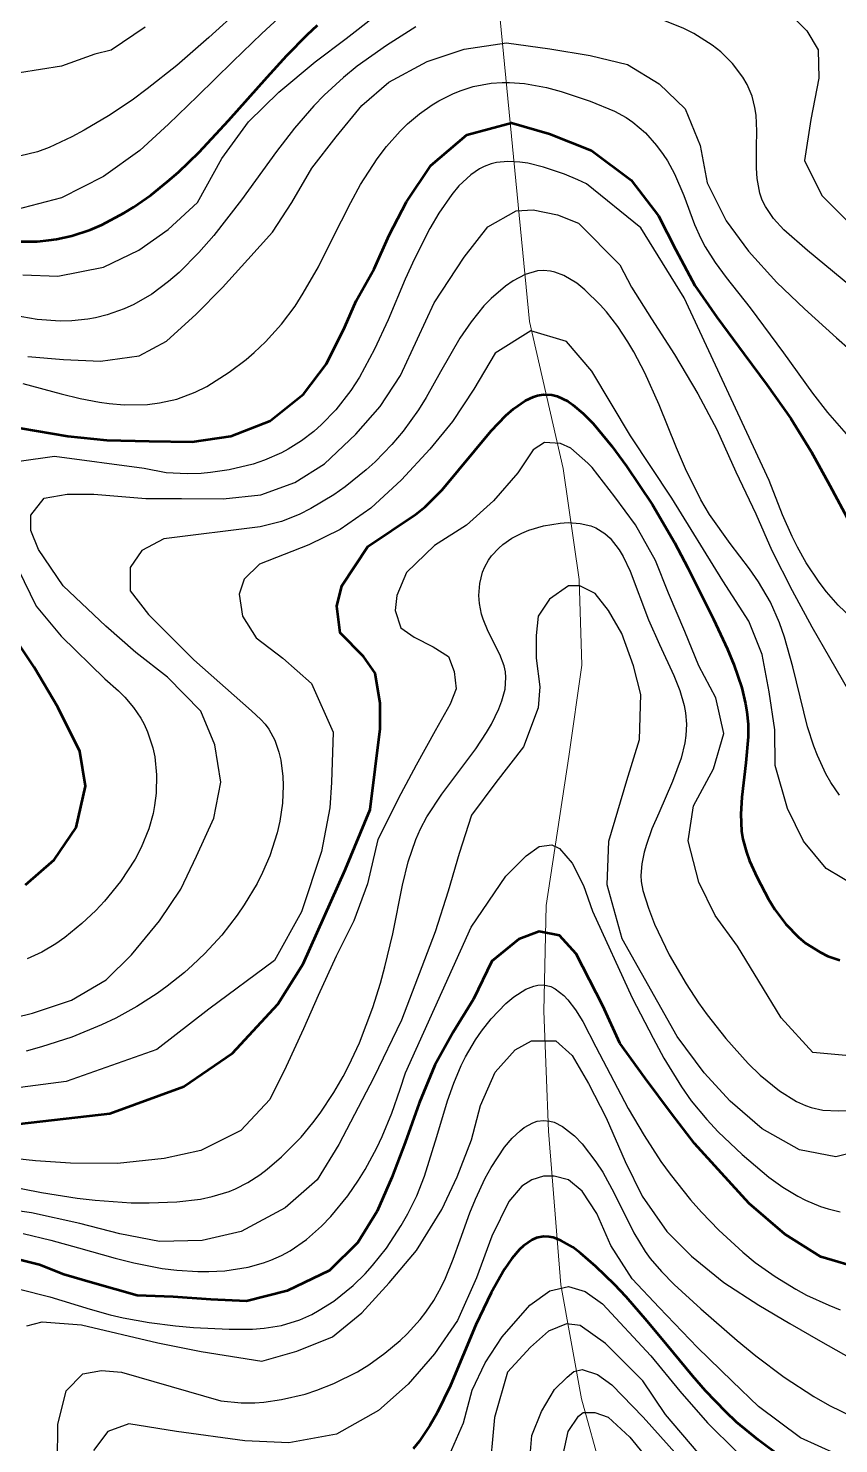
# Model space of a CAD drawing. Header units: metres. Extents: x 545098 to 555652, y 1854398 to 1862642.
# Drawn here: x 552050.9 to 552282.9, y 1858918.3 to 1859323.4 of the extents above; entities that cross this region are included whole.
import ezdxf

# ---------------------------------------------------------------- set-up
doc = ezdxf.new("R2010")
doc.units = ezdxf.units.M
doc.header["$LTSCALE"] = 6.8
for name, color, linetype, lineweight in [('1', 7, 'Continuous', 25), ('2', 7, 'Continuous', 53), ('34', 7, 'Continuous', 13), ('51', 7, 'Continuous', 13), ('53', 7, 'Continuous', 13)]:
    doc.layers.add(name, color=color, linetype=linetype, lineweight=lineweight)

msp = doc.modelspace()

# ---------------------------------------------------------------- linework, layer by layer
at = {"layer": '1'}
for points in [[(552120.69, 1859337.3), (552102.64, 1859320.76), (552093.41, 1859312.74), (552084.99, 1859306.06), (552080.64, 1859302.89), (552073.94, 1859298.39), (552066.98, 1859294.25), (552063.41, 1859292.33), (552056.92, 1859289.3), (552053.58, 1859288.09), (552048.41, 1859286.83)], [(552127.25, 1859330.59), (552117.8, 1859321.92), (552109.44, 1859313.91), (552099.4, 1859303.98), (552091.04, 1859295.97), (552082.85, 1859288.42), (552072.49, 1859281.02), (552060.47, 1859274.93), (552047.26, 1859271.48)], [(552059.37, 1859252.46), (552072.47, 1859255.05), (552082.6, 1859259.94), (552091, 1859265.81), (552099.38, 1859273.6), (552106.31, 1859286.16), (552113.93, 1859296.65), (552122.65, 1859305.13), (552133.07, 1859313.82), (552141.91, 1859320.49), (552150.14, 1859326.87)], [(552296.01, 1859241.57), (552273.96, 1859259.8), (552267.17, 1859265.75), (552264.23, 1859268.96), (552261.88, 1859272.42), (552261, 1859274.26), (552260.32, 1859276.24), (552259.55, 1859280.43), (552259.36, 1859283.36), (552259.39, 1859289.4), (552259.45, 1859293.99), (552259.22, 1859298.52), (552258.91, 1859300.73), (552258.11, 1859303.95), (552256.68, 1859307.32), (552255.45, 1859309.44), (552252.48, 1859313.33), (552249.13, 1859316.64), (552246.69, 1859318.59), (552241.38, 1859321.93), (552238.55, 1859323.35), (552232.59, 1859325.75)], [(552269.92, 1859326.53), (552273.74, 1859322.71), (552277.01, 1859317.25), (552277.16, 1859309.13), (552274.85, 1859297.36), (552273.09, 1859285.55), (552278.08, 1859275.54), (552285.55, 1859267.98)], [(552161.87, 1859323.85), (552153.41, 1859318.54), (552145.1, 1859312.54), (552141.17, 1859309.35), (552135.61, 1859304.26), (552132.68, 1859301.23), (552127.17, 1859294.85), (552121.98, 1859288.15), (552111.92, 1859274.32), (552104.04, 1859264.13), (552099.79, 1859259.26), (552094.11, 1859253.55), (552091.07, 1859250.92), (552086.26, 1859247.35), (552081.12, 1859244.35), (552078.41, 1859243.1), (552073.55, 1859241.38), (552070.2, 1859240.54), (552067.94, 1859240.13), (552063.41, 1859239.65), (552060.08, 1859239.59), (552053.47, 1859240.08), (552046.88, 1859241.18)], [(552084.41, 1859323.71), (552074.7, 1859317.15), (552070, 1859316.03), (552060.44, 1859312.6), (552048.44, 1859310.69)], [(552050.82, 1859229.52), (552061.03, 1859228.63), (552071.6, 1859228.1), (552082.7, 1859229.69), (552090.53, 1859233.87), (552099.03, 1859241.57), (552106.56, 1859249.26), (552113.74, 1859257.23), (552120.82, 1859265.08), (552126.32, 1859273.59), (552132.09, 1859283.43), (552139.04, 1859292.33), (552146.42, 1859301.29), (552154.17, 1859308.04), (552165.05, 1859313.89), (552175.66, 1859317.45), (552187.79, 1859319.27), (552200.23, 1859317.58), (552211.73, 1859315.67), (552222.47, 1859313.02), (552231.53, 1859307.48), (552238.95, 1859300.34), (552243.24, 1859289.92), (552245.21, 1859279.22), (552250.63, 1859268.29), (552257.06, 1859259.64), (552265.15, 1859250.65), (552273.05, 1859243.14), (552282.23, 1859234.83), (552290.05, 1859227.96)], [(552049.35, 1859221.71), (552060.32, 1859218.82), (552065.76, 1859217.47), (552071.28, 1859216.38), (552074.09, 1859215.99), (552078.41, 1859215.64), (552085.1, 1859215.77), (552088.46, 1859216.19), (552093.41, 1859217.3), (552098.68, 1859219.26), (552102.03, 1859220.94), (552108.41, 1859224.95), (552113.26, 1859228.62), (552115.56, 1859230.58), (552118.87, 1859233.69), (552123.41, 1859238.7), (552127.3, 1859243.92), (552129.65, 1859247.58), (552133.95, 1859255.19), (552137.93, 1859263.05), (552143.23, 1859273.55), (552146.06, 1859278.68), (552150.77, 1859286.06), (552153.41, 1859289.55), (552157.34, 1859294), (552159.46, 1859296.07), (552162.86, 1859298.95), (552166.5, 1859301.52), (552168.41, 1859302.67), (552172.65, 1859304.78), (552174.85, 1859305.65), (552178.23, 1859306.72), (552183.41, 1859307.7), (552186.57, 1859307.92), (552188.69, 1859307.92), (552192.93, 1859307.6), (552199.27, 1859306.45), (552203.46, 1859305.33), (552211.72, 1859302.57), (552218.74, 1859299.68), (552222.02, 1859297.87), (552223.96, 1859296.55), (552227.56, 1859293.47), (552230.77, 1859289.91), (552232.68, 1859287.32), (552233.84, 1859285.52), (552235.91, 1859281.76), (552238.54, 1859275.56), (552241.64, 1859267.24), (552243.41, 1859263.24), (552244.65, 1859260.9), (552247.5, 1859256.4), (552250.69, 1859252.06), (552257.57, 1859243.41), (552267.03, 1859230.56), (552275.39, 1859219.02), (552279.67, 1859213.49), (552286.37, 1859205.82)], [(552286.4, 1859154.76), (552282.69, 1859158.34), (552279.34, 1859162.17), (552277.29, 1859164.85), (552273.58, 1859170.47), (552271.1, 1859174.89), (552269.56, 1859177.93), (552266.74, 1859184.2), (552262.96, 1859193.98), (552238.64, 1859246.27), (552226.21, 1859266.28), (552210.66, 1859278.88), (552208.22, 1859280.09), (552204.42, 1859281.71), (552198.41, 1859283.71), (552193.88, 1859284.78), (552191.6, 1859285.12), (552188.22, 1859285.31), (552184.97, 1859285), (552183.41, 1859284.63), (552181.36, 1859283.86)], [(552181.36, 1859283.86), (552180.06, 1859283.19), (552177.59, 1859281.52), (552174.2, 1859278.33), (552172.13, 1859275.87), (552168.41, 1859270.46), (552165.87, 1859266.16), (552161.44, 1859257.43), (552158.82, 1859251.58), (552153.9, 1859239.99), (552150.06, 1859231.57), (552145.7, 1859223.54), (552143.22, 1859219.71), (552138.97, 1859214.26), (552134.88, 1859210.03), (552132.66, 1859208.06), (552129.12, 1859205.34), (552125.36, 1859202.95), (552123.41, 1859201.9), (552118.59, 1859199.8), (552115.26, 1859198.69), (552108.41, 1859197.05), (552103.07, 1859196.24), (552100.39, 1859196), (552096.37, 1859195.86), (552090.39, 1859196.23), (552084.1, 1859197.41), (552058.45, 1859200.86), (552048.36, 1859199.42)], [(552094.61, 1859077.01), (552099.13, 1859086.48), (552104.02, 1859097.39), (552106.08, 1859107.62), (552104.33, 1859118.35), (552100.36, 1859127.96), (552090.78, 1859137.72), (552081.76, 1859144.77), (552073.1, 1859152.29), (552060.96, 1859163.85), (552053.87, 1859174.22), (552051.69, 1859179.68), (552051.69, 1859184.05), (552055.51, 1859188.96), (552062.05, 1859190.05), (552069.69, 1859190.05), (552084.6, 1859188.81), (552094.79, 1859188.88), (552106.72, 1859188.74), (552117.53, 1859189.86), (552127.18, 1859193.41), (552135.75, 1859198.76), (552144.69, 1859207.26), (552151.65, 1859215.21), (552157.43, 1859224.08), (552162.37, 1859234.56), (552167.12, 1859244.8), (552175.67, 1859257.9), (552182.42, 1859266.56), (552190.53, 1859271.15), (552195.4, 1859271.42), (552202.43, 1859270.07), (552208.37, 1859267.64), (552220.26, 1859255.74), (552223.56, 1859249.29), (552229.29, 1859240.23), (552235.91, 1859230.09), (552242.56, 1859218.78), (552248, 1859208.61), (552253.46, 1859196.51), (552259.13, 1859184.43), (552263.75, 1859173.95), (552269.56, 1859162.53), (552275.14, 1859152.06), (552280.19, 1859143.34), (552285.64, 1859133.92)], [(552049.34, 1859252.84), (552059.37, 1859252.46)], [(552283.09, 1859103.93), (552280.62, 1859107.53), (552279.19, 1859110.03), (552276.77, 1859115.26), (552275.74, 1859117.96), (552273.97, 1859123.51), (552269.74, 1859140.69), (552267.4, 1859149.16), (552265.97, 1859153.27), (552263.35, 1859159.19), (552259.91, 1859165), (552257.32, 1859168.72), (552251.83, 1859175.99), (552245.92, 1859184.26), (552243.38, 1859188.5), (552239, 1859197.31), (552236.42, 1859203.36), (552231.46, 1859215.63), (552227.39, 1859224.79), (552224.26, 1859230.77), (552222.52, 1859233.71), (552219.65, 1859238.02), (552216.4, 1859242.22), (552214.62, 1859244.26), (552210.25, 1859248.58), (552207.89, 1859250.46), (552204.2, 1859252.67), (552201.65, 1859253.63), (552200.36, 1859253.92), (552198.41, 1859254.1), (552196.65, 1859253.97), (552193.14, 1859252.97), (552189.71, 1859251.18)], [(552189.71, 1859251.18), (552187.51, 1859249.65), (552183.41, 1859246.09), (552181.35, 1859243.94), (552177.68, 1859239.45), (552174.48, 1859234.75), (552168.91, 1859225.05), (552164.83, 1859217.79), (552162.64, 1859214.26), (552158.22, 1859208.13), (552154.94, 1859204.25), (552150.19, 1859199.36), (552147.66, 1859197.05), (552141.61, 1859192.17), (552138.41, 1859189.92), (552131.84, 1859185.94), (552128.47, 1859184.26), (552123.41, 1859182.27), (552117.3, 1859180.77), (552089.7, 1859177.29), (552083.45, 1859173.93), (552080.08, 1859169.12), (552080.08, 1859162.38), (552085.37, 1859155.65), (552098.35, 1859142.66), (552114.82, 1859128.08), (552117.53, 1859125.59), (552118.69, 1859124.26), (552119.76, 1859122.78), (552121.47, 1859119.63), (552122.65, 1859116.28), (552123.18, 1859113.97), (552123.77, 1859109.26), (552123.87, 1859106.7), (552123.66, 1859101.59), (552122.93, 1859096.53), (552122.17, 1859093.18), (552120.06, 1859086.6), (552117.99, 1859081.77), (552116.4, 1859078.62), (552112.76, 1859072.51), (552110.72, 1859069.56), (552106.29, 1859063.89), (552101.42, 1859058.59), (552097.98, 1859055.28), (552095.61, 1859053.18), (552090.73, 1859049.26), (552087.87, 1859047.19), (552082.01, 1859043.43), (552075.98, 1859040.13), (552071.86, 1859038.16), (552063.41, 1859034.7), (552054.75, 1859031.86), (552050.34, 1859030.67)], [(552288.29, 1859077.57), (552279.26, 1859082.9), (552272.81, 1859090.8), (552268.23, 1859100.11), (552264.67, 1859112.45), (552264.6, 1859122.64), (552262.94, 1859133.49), (552260.98, 1859144.19), (552257.12, 1859153.7), (552249.69, 1859165.24), (552235.13, 1859188.93), (552223.24, 1859206.78), (552212.24, 1859225.24), (552204.97, 1859233.79), (552194.72, 1859236.83), (552184.56, 1859230.42), (552178.42, 1859220.11), (552172.37, 1859210.89), (552165.82, 1859203), (552157.79, 1859194.17), (552149.01, 1859186.11), (552140.21, 1859179.99), (552131.21, 1859175.55), (552117.09, 1859170.08), (552112.77, 1859165.75), (552111.33, 1859161.42), (552112.29, 1859155.17), (552116.13, 1859148.92), (552123.82, 1859143.15), (552132, 1859135.93), (552138.23, 1859121.99), (552137.75, 1859107.56), (552137.27, 1859100.34), (552134.87, 1859087.84), (552129.1, 1859070.52), (552121.41, 1859056.57), (552102.63, 1859042.63), (552087.72, 1859031.09), (552061.77, 1859021.95), (552035.37, 1859018.52)], [(552287.05, 1859029.23), (552275.44, 1859030.26), (552266.38, 1859040.2), (552260.04, 1859050.69), (552253.87, 1859060.67), (552247.53, 1859069.44), (552242.81, 1859079.06), (552239.75, 1859090.81), (552241.3, 1859100.88), (552247.08, 1859111.46), (552250.02, 1859121.59), (552247.69, 1859131.82), (552242.8, 1859140.99), (552238.8, 1859150.8), (552234.13, 1859161.71), (552230.4, 1859171.13), (552224.74, 1859181.27), (552218.81, 1859189.34), (552212.31, 1859197.67), (552211.07, 1859198.94), (552206.21, 1859203.27), (552203.24, 1859204.62), (552198.64, 1859204.89), (552195.4, 1859202.72), (552191.07, 1859196.23), (552184.07, 1859188.18), (552176.34, 1859181.21), (552167.19, 1859175.36), (552159.18, 1859167.67), (552156.45, 1859161.12), (552155.9, 1859156.75), (552157.54, 1859151.84), (552161.36, 1859149.11), (552166.81, 1859146.38), (552171.18, 1859143.65), (552172.82, 1859139.28), (552173.36, 1859134.37), (552171.72, 1859130), (552167.36, 1859122.36), (552161.9, 1859112.53), (552157.54, 1859104.34), (552150.99, 1859091.24), (552147.98, 1859078.54), (552144.13, 1859067.98), (552139.05, 1859057.8), (552133.89, 1859046.54), (552129.7, 1859037), (552124.79, 1859026.31), (552120.06, 1859016.82), (552111.81, 1859007.97), (552100.28, 1859002.25), (552089.83, 1858999.89), (552076.48, 1858998.46), (552063.05, 1858998.63), (552052.99, 1858999.22), (552040.48, 1859000.58)], [(552151.74, 1859050.11), (552153.02, 1859054.8), (552155.23, 1859064.26), (552158.01, 1859078.12), (552159.67, 1859084.82), (552161.83, 1859091.21), (552163.17, 1859094.26), (552165, 1859097.68), (552169.31, 1859104.2), (552178.99, 1859117.16), (552182.04, 1859121.82), (552183.46, 1859124.26), (552185.61, 1859128.65), (552186.47, 1859130.9), (552187.37, 1859134.29), (552187.65, 1859137.63), (552187.52, 1859139.26), (552187.16, 1859140.94), (552185.93, 1859144.22), (552182.56, 1859150.79), (552181.1, 1859154.26), (552180.65, 1859155.74), (552180.08, 1859158.77), (552179.92, 1859161.08), (552180.15, 1859164.49), (552180.95, 1859167.74), (552181.58, 1859169.26), (552182.67, 1859171.22), (552183.55, 1859172.44), (552185.61, 1859174.65), (552186.78, 1859175.65), (552189.36, 1859177.44), (552192.2, 1859178.93), (552194.2, 1859179.77), (552198.41, 1859181.04), (552203.14, 1859181.82), (552205.48, 1859181.93), (552208.86, 1859181.71), (552211.98, 1859180.97), (552213.41, 1859180.4), (552215.98, 1859178.81), (552217.48, 1859177.46), (552220.07, 1859174.17), (552221.19, 1859172.27), (552223.17, 1859168.08), (552228.41, 1859154.13), (552231.55, 1859147.06), (552235.69, 1859138.18), (552237.39, 1859133.88), (552238.64, 1859129.61), (552239.04, 1859127.48), (552239.31, 1859124.26), (552239.15, 1859121.03), (552238.82, 1859118.86), (552237.74, 1859114.49), (552235.3, 1859107.83), (552231.36, 1859098.82), (552229.43, 1859094.26), (552227.82, 1859089.82), (552227.17, 1859087.59), (552226.5, 1859084.25), (552226.29, 1859080.92), (552226.38, 1859079.26), (552226.82, 1859076.67), (552228.41, 1859071.55), (552230.2, 1859067.01), (552234.34, 1859058.24), (552239.18, 1859049.88), (552242.75, 1859044.51), (552245.26, 1859041.02), (552250.59, 1859034.26), (552256.97, 1859027.11), (552260.41, 1859023.79), (552265.95, 1859019.26), (552270.8, 1859016.22), (552273.41, 1859015.06), (552275.01, 1859014.52), (552278.31, 1859013.79), (552282.83, 1859013.53), (552285.09, 1859013.71)], [(552044.51, 1859175.85), (552053.16, 1859158.06), (552060.37, 1859149.4), (552072.85, 1859137.25), (552076.75, 1859133.77), (552078.56, 1859131.94), (552081.03, 1859129.04), (552083.17, 1859125.92), (552084.08, 1859124.26), (552085.09, 1859122.07), (552086.58, 1859117.43), (552087.12, 1859114.89), (552087.66, 1859109.7), (552087.54, 1859104.47), (552087.11, 1859101.01), (552086.66, 1859098.72), (552085.42, 1859094.26), (552083.26, 1859088.98), (552081.5, 1859085.61), (552077.36, 1859079.26), (552072.78, 1859073.59), (552070.29, 1859070.93), (552066.31, 1859067.15), (552061.42, 1859063.2), (552058.84, 1859061.41), (552054.8, 1859059.02), (552050.58, 1859057.04)], [(552293.24, 1859003.16), (552282.08, 1859000.39), (552271.62, 1859002.43), (552260.99, 1859008.43), (552251.85, 1859016.33), (552244.4, 1859024.44), (552236.67, 1859034.88), (552220.91, 1859062.83), (552216.58, 1859078.22), (552217.07, 1859090.72), (552222.28, 1859108.12), (552225.88, 1859119.84), (552226.28, 1859132.73), (552224.1, 1859140.92), (552220.83, 1859150.2), (552217.01, 1859156.75), (552213.19, 1859161.67), (552208.83, 1859163.85), (552205.55, 1859163.85), (552200.1, 1859160.03), (552196.82, 1859155.12), (552196.28, 1859149.66), (552196.28, 1859143.11), (552197.37, 1859134.92), (552196.82, 1859128.95), (552192.71, 1859117.8), (552184.73, 1859107.58), (552177.82, 1859098.24), (552174.23, 1859087.26), (552171.15, 1859076.46), (552167.43, 1859064.82), (552157.74, 1859039.56), (552149.81, 1859023.16), (552139.79, 1859003.92), (552133.62, 1858993.82), (552124.5, 1858985.82), (552111.91, 1858979), (552100.73, 1858976.44), (552088.5, 1858976.22), (552077.17, 1858978.37), (552065.73, 1858981.37), (552051.82, 1858984.39), (552040.23, 1858985.97)], [(552147.35, 1858996.76), (552150.72, 1859003.02), (552152.24, 1859006.24), (552154.99, 1859012.87), (552157.41, 1859019.74), (552158.9, 1859024.47), (552177.65, 1859066.19), (552187.6, 1859080.73), (552193.41, 1859086.55), (552197.11, 1859089.19), (552200.82, 1859089.72), (552202.93, 1859088.66), (552206.63, 1859084.43), (552209.8, 1859078.08), (552212.45, 1859070.68), (552223.8, 1859045.9), (552229.76, 1859034.35), (552232.83, 1859028.65), (552237.85, 1859020.4), (552240.64, 1859016.48), (552245.13, 1859011.05), (552248.36, 1859007.61), (552255.21, 1859001.05), (552262.86, 1858994.59), (552266.91, 1858991.69), (552271.18, 1858989.12), (552273.41, 1858987.98), (552277.69, 1858986.2), (552279.89, 1858985.49), (552283.26, 1858984.7)], [(552042.28, 1859039.12), (552052.18, 1859041.52), (552063.31, 1859045.25), (552073.22, 1859051.09), (552080.5, 1859058.21), (552088.53, 1859068), (552094.61, 1859077.01)], [(552044.5, 1858992.18), (552054.72, 1858990.21), (552064.95, 1858988.61), (552070.08, 1858988.01), (552080.39, 1858987.29), (552085.58, 1858987.22), (552093.41, 1858987.55), (552100.21, 1858988.34), (552103.55, 1858989.01), (552108.41, 1858990.51), (552110.25, 1858991.28), (552113.79, 1858993.11), (552117.16, 1858995.28), (552119.32, 1858996.89), (552123.41, 1859000.38), (552128.99, 1859006.06), (552132.38, 1859010.12), (552134.49, 1859012.94), (552138.4, 1859018.82), (552141.05, 1859023.43), (552142.7, 1859026.59), (552145.71, 1859033.07), (552149.57, 1859043.18), (552151.74, 1859050.11)], [(552134.23, 1858956.48), (552138.41, 1858959.13), (552143.96, 1858963.6), (552147.34, 1858966.93), (552149.46, 1858969.28), (552153.41, 1858974.25), (552157.7, 1858980.72), (552159.6, 1858984.08), (552162.12, 1858989.26), (552164.32, 1858994.84), (552167.86, 1859006.24), (552170.93, 1859016.45), (552172.73, 1859021.53), (552174.87, 1859026.55), (552176.1, 1859029.04), (552178.96, 1859033.93), (552180.61, 1859036.34), (552183.41, 1859039.9), (552187.63, 1859044.27), (552189.89, 1859046.17), (552193.36, 1859048.38), (552195.65, 1859049.28), (552196.77, 1859049.53), (552198.41, 1859049.61), (552200.44, 1859049.16), (552201.73, 1859048.53), (552204.18, 1859046.62), (552205.33, 1859045.38), (552207.53, 1859042.45), (552209.6, 1859039.1), (552213.41, 1859031.87), (552222.64, 1859014.24), (552227.16, 1859006.48), (552231.99, 1858999.09), (552234.61, 1858995.45), (552240.42, 1858988.15), (552243.57, 1858984.58), (552248.54, 1858979.39), (552255.41, 1858973.1), (552259.01, 1858970.18), (552264.65, 1858966.12), (552270.57, 1858962.49), (552273.64, 1858960.84), (552280, 1858957.92), (552283.3, 1858956.65)], [(552154.23, 1858964.33), (552162.01, 1858973.56), (552169.27, 1858985.31), (552173.71, 1858994.67), (552177.77, 1859005.27), (552180.32, 1859015.15), (552184.52, 1859024.69), (552190.24, 1859031), (552195, 1859033.65), (552201.87, 1859033.65), (552206.63, 1859029.41), (552211.25, 1859021.43), (552216.33, 1859011.53), (552221.74, 1858999.08), (552226.61, 1858989.15), (552233.66, 1858979.06), (552240.76, 1858971.98), (552249.97, 1858964.41), (552260.01, 1858957.91), (552268.93, 1858952.67), (552277.62, 1858947.61), (552286.39, 1858942.67)], [(552059.2, 1858902.44), (552059.37, 1858923.84), (552061.77, 1858933.46), (552066.58, 1858938.27), (552071.87, 1858939.23), (552077.64, 1858938.75), (552106.07, 1858930.59), (552111.89, 1858930), (552115.75, 1858930.03), (552118.32, 1858930.21), (552123.41, 1858930.93), (552130.17, 1858932.52), (552133.49, 1858933.58), (552138.41, 1858935.52), (552145.12, 1858938.92), (552148.36, 1858940.9), (552153, 1858944.19), (552157.33, 1858947.82), (552159.34, 1858949.75), (552163.05, 1858953.83), (552164.72, 1858955.96), (552166.98, 1858959.26), (552169.12, 1858963.09), (552170.38, 1858965.71), (552172.58, 1858971.11), (552174.58, 1858976.7), (552177.34, 1858984.4), (552178.92, 1858988.34), (552181.73, 1858994.34), (552183.41, 1858997.37), (552187.24, 1859003.13), (552189.39, 1859005.71), (552191.68, 1859007.9), (552192.86, 1859008.8), (552195.29, 1859010.17), (552196.53, 1859010.59), (552198.41, 1859010.85), (552200.21, 1859010.65), (552201.41, 1859010.29), (552203.79, 1859009.11), (552207.26, 1859006.39), (552209.46, 1859004.12), (552213.41, 1858999), (552215.34, 1858995.98), (552218.61, 1858990.02), (552224.25, 1858978.62), (552227.48, 1858973.33), (552228.93, 1858971.35), (552232.17, 1858967.55)], [(552049.44, 1858978.48), (552057.4, 1858976.54), (552065.3, 1858974.32), (552075.85, 1858971.37), (552081.17, 1858970.06), (552089.28, 1858968.49), (552093.41, 1858967.96), (552099.51, 1858967.56), (552102.58, 1858967.56), (552107.16, 1858967.81), (552113.9, 1858968.87), (552118.24, 1858970.07), (552120.34, 1858970.83), (552123.41, 1858972.2), (552125.89, 1858973.55), (552130.58, 1858976.78), (552134.9, 1858980.56), (552137.57, 1858983.33), (552142.41, 1858989.26), (552145.48, 1858993.71), (552147.35, 1858996.76)], [(552282.05, 1858915.36), (552271.91, 1858920.02), (552259.95, 1858928.98), (552252.4, 1858936.21), (552242.5, 1858945.85), (552231.53, 1858957.29), (552223.75, 1858965.46), (552217.63, 1858975.03), (552213.62, 1858984.16), (552209.49, 1858990.56), (552205.57, 1858993.86), (552201.45, 1858994.89), (552198.35, 1858994.89), (552195.05, 1858993.86), (552192.17, 1858992), (552188.46, 1858987.67), (552183.56, 1858977.71), (552179.22, 1858965.78), (552173.74, 1858953.61), (552167.19, 1858943.99), (552159.66, 1858935.32), (552151.12, 1858927.82), (552139.16, 1858921.08), (552125.51, 1858918.54), (552112.96, 1858919.15), (552093.33, 1858921.78), (552079.69, 1858923.96), (552073.69, 1858921.78), (552069.6, 1858916.32)], [(552232.17, 1858967.55), (552235.74, 1858963.91), (552243.41, 1858956.93), (552253.85, 1858947.85), (552259.13, 1858943.5), (552267.26, 1858937.34), (552275.78, 1858931.77), (552280.23, 1858929.26), (552286.73, 1858926.13)], [(552048.41, 1858962.55), (552057.13, 1858960.32), (552068.61, 1858956.83), (552074.38, 1858955.23), (552078.07, 1858954.36), (552085.55, 1858952.97), (552093.11, 1858952), (552098.19, 1858951.56), (552108.41, 1858951.09), (552115.15, 1858951.12), (552118.48, 1858951.35), (552123.41, 1858952.15), (552128.67, 1858953.8), (552132.05, 1858955.31), (552134.23, 1858956.48)], [(552050.52, 1858952.07), (552054.88, 1858953.17), (552066.19, 1858952.31), (552088, 1858947.15), (552100.44, 1858944.7), (552117.77, 1858941.89), (552127.84, 1858944.75), (552137.97, 1858948.89), (552146.37, 1858955.73), (552154.23, 1858964.33)], [(552168.84, 1858908.97), (552175.46, 1858924.31), (552177.94, 1858933.6), (552181.65, 1858941.44), (552186.6, 1858948.87), (552194.44, 1858957.95), (552200.21, 1858962.08), (552205.57, 1858963.32), (552210.32, 1858961.87), (552215.27, 1858958.36), (552229.07, 1858943.47), (552237.41, 1858933.32), (552245.29, 1858924.29), (552253.61, 1858916.08)], [(552242.69, 1858915.71), (552233.27, 1858926.62), (552226.82, 1858936.28), (552216.09, 1858947.01), (552208.87, 1858952.17), (552204.95, 1858952.58), (552199.8, 1858950.52), (552194.64, 1858945.98), (552188.04, 1858938.76), (552184.33, 1858925.76), (552182.71, 1858908.08)], [(552194.22, 1858910.32), (552195.04, 1858920.69), (552197.77, 1858927.51), (552201.58, 1858933.79), (552205.13, 1858937.33), (552207.04, 1858938.97), (552209.49, 1858939.52), (552213.85, 1858938.15), (552217.94, 1858935.15), (552226.94, 1858925.87), (552255.82, 1858893.67)], [(552204.05, 1858915.22), (552205.41, 1858921.77), (552208.41, 1858926.14), (552209.78, 1858927.23), (552213.05, 1858927.23), (552216.87, 1858925.87), (552223.14, 1858920.14), (552230.77, 1858910.86)]]:
    msp.add_lwpolyline(points, dxfattribs=at)
at = {"layer": '2'}
for points in [[(552048.41, 1859262.42), (552053.45, 1859262.42), (552056.81, 1859262.73), (552059.03, 1859263.06), (552063.41, 1859264.03), (552068.61, 1859265.75), (552071.97, 1859267.17), (552078.41, 1859270.57), (552081.02, 1859272.19), (552086.04, 1859275.7), (552090.82, 1859279.53), (552093.89, 1859282.23), (552099.8, 1859287.93), (552108.28, 1859297), (552119.33, 1859309.47), (552124.95, 1859315.6), (552130.75, 1859321.51), (552133.75, 1859324.34)], [(552039.7, 1859210.48), (552062.22, 1859206.66), (552073.41, 1859205.57), (552085.58, 1859205.24), (552097.84, 1859205.04), (552108.91, 1859206.72), (552120.17, 1859211.11), (552129.75, 1859218.73), (552136.31, 1859227.38), (552141.55, 1859238.01), (552144.82, 1859245.39), (552149.92, 1859254.6), (552154.2, 1859264.25), (552159.15, 1859273.77), (552166.13, 1859284.18), (552176.43, 1859292.97), (552189.21, 1859296.36), (552200.12, 1859293.2), (552212.08, 1859288.45), (552223.43, 1859279.97), (552231.34, 1859269.78), (552236.3, 1859259.98), (552241.74, 1859249.81), (552248.02, 1859240.71), (552255.86, 1859230.19), (552262.44, 1859221.23), (552269.19, 1859211.76), (552274.97, 1859202.27), (552280.36, 1859192.52), (552285.94, 1859182.05)], [(552048.41, 1859009.89), (552074.3, 1859012.81), (552095.45, 1859020.5), (552109.39, 1859030.12), (552122.37, 1859044.07), (552129.58, 1859055.61), (552141.6, 1859082.55), (552148.81, 1859099.86), (552151.69, 1859122.95), (552151.69, 1859130.16), (552150.25, 1859138.82), (552146.89, 1859143.63), (552140.16, 1859150.36), (552139.2, 1859158.06), (552140.64, 1859163.83), (552148.16, 1859175.06), (552161.8, 1859184.26), (552164.48, 1859186.47), (552169.36, 1859191.34), (552183.41, 1859208.22), (552187.59, 1859212.55), (552189.8, 1859214.49), (552193.2, 1859216.87), (552195.51, 1859217.97), (552196.67, 1859218.33), (552198.41, 1859218.62), (552200.73, 1859218.49), (552202.27, 1859218.09), (552205.31, 1859216.65), (552206.81, 1859215.65), (552209.74, 1859213.2), (552212.59, 1859210.29), (552217.93, 1859203.78), (552222.18, 1859198.06), (552229.58, 1859187), (552235.89, 1859176.22), (552239.71, 1859169.04), (552247.03, 1859154.26), (552251.03, 1859145.72), (552252.87, 1859141.33), (552255.15, 1859134.61), (552256.23, 1859130.05), (552256.6, 1859127.75), (552256.93, 1859124.26), (552256.95, 1859120.59), (552256.3, 1859113.2), (552255.1, 1859103.34), (552254.83, 1859098.47), (552255.08, 1859093.67), (552255.46, 1859091.3), (552256.47, 1859087.59), (552257.37, 1859085.16), (552259.51, 1859080.36), (552262.78, 1859074.15), (552264.62, 1859071.19), (552267.73, 1859067.02), (552271.36, 1859063.27), (552273.41, 1859061.6), (552277.56, 1859058.95), (552279.79, 1859057.88), (552283.22, 1859056.66)], [(552050.12, 1859078.3), (552058.37, 1859085.43), (552064.63, 1859094.68), (552067.36, 1859106.5), (552065.72, 1859116.39), (552059.42, 1859129.14), (552052.65, 1859140.54), (552047.12, 1859148.88)], [(552290.02, 1858968.16), (552277.75, 1858971.81), (552267.5, 1858978.28), (552257.29, 1858987.02), (552249.34, 1858995.71), (552241.63, 1859004.22), (552234.98, 1859012.85), (552227.51, 1859022.9), (552220.25, 1859032.96), (552215.39, 1859043.65), (552207.69, 1859058.51), (552202.93, 1859063.8), (552197.11, 1859064.86), (552191.3, 1859062.74), (552183.62, 1859056.39), (552178.4, 1859045.54), (552172.58, 1859036.12), (552167.29, 1859026.66), (552162.83, 1859015.79), (552158.84, 1859004.55), (552155.02, 1858994.52), (552150.74, 1858984.86), (552145.28, 1858975.91), (552137.13, 1858967.92), (552125.07, 1858962.03), (552113.39, 1858959.09), (552103.23, 1858959.55), (552092.39, 1858960.37), (552082.14, 1858960.72), (552069.29, 1858964.37), (552061.15, 1858966.78), (552054.11, 1858969.51), (552042.65, 1858972.4)], [(552273.41, 1858909.27), (552259.85, 1858919.39), (552253.66, 1858924.51), (552250.57, 1858927.39), (552244.76, 1858933.46), (552241.06, 1858937.7), (552233.77, 1858946.55), (552228.1, 1858953.41), (552222.01, 1858960.35), (552218.72, 1858963.83), (552213.41, 1858969.02), (552209, 1858972.86), (552206.74, 1858974.54), (552203.34, 1858976.5), (552201.11, 1858977.31), (552200.02, 1858977.53), (552198.41, 1858977.6), (552196.43, 1858977.21), (552195.15, 1858976.66), (552192.71, 1858974.98), (552191.53, 1858973.89), (552189.3, 1858971.28), (552187.2, 1858968.25), (552183.41, 1858961.51), (552179.05, 1858952.28), (552171.73, 1858934.99), (552167.97, 1858927.17), (552165.9, 1858923.51), (552162.82, 1858918.94), (552161.11, 1858916.79)]]:
    msp.add_lwpolyline(points, dxfattribs=at)
at = {"layer": '34'}
msp.add_lwpolyline([(552194.39, 1859239.53), (552203.98, 1859197.39), (552208.62, 1859165.65), (552209.39, 1859141.15), (552205.68, 1859114.99), (552199.19, 1859072.34), (552198.5, 1859042.15), (552199.79, 1859007.8), (552203.37, 1858963.82), (552209.23, 1858931.13), (552215.11, 1858910.2)], dxfattribs=at)
at = {"layer": '51'}
msp.add_lwpolyline([(552194.39, 1859239.53), (552203.98, 1859197.39), (552208.62, 1859165.65), (552209.39, 1859141.15), (552205.68, 1859114.99), (552199.19, 1859072.34), (552198.5, 1859042.15), (552199.79, 1859007.8), (552203.37, 1858963.82), (552209.23, 1858931.13), (552215.11, 1858910.2)], dxfattribs=at)
at = {"layer": '53'}
msp.add_lwpolyline([(552179.47, 1859428.02), (552181.4, 1859373.17), (552194.39, 1859239.53)], dxfattribs=at)

doc.saveas('drawing.dxf')
